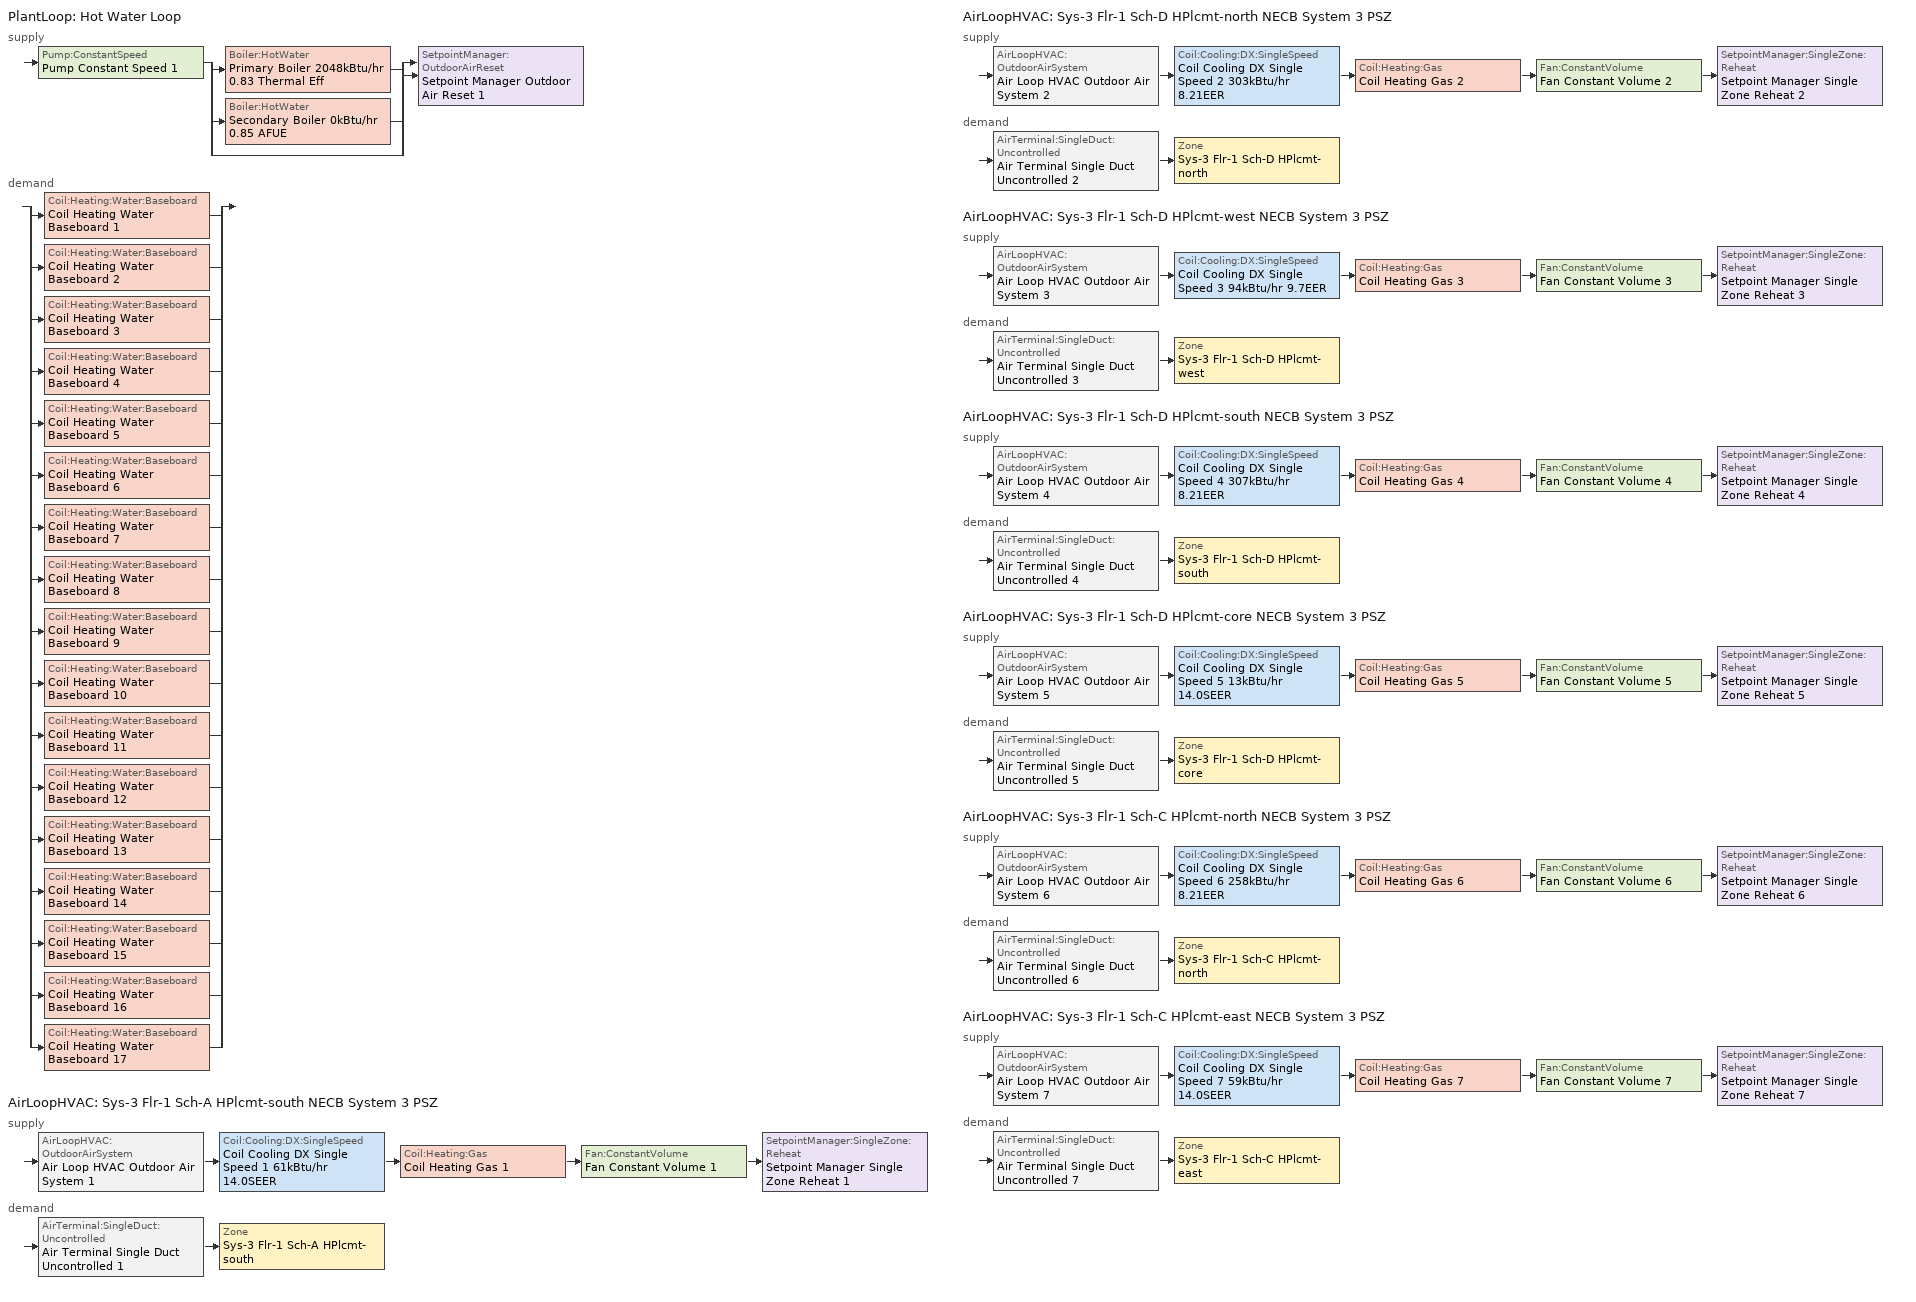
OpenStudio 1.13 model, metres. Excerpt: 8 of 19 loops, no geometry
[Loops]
PlantLoop 'Hot Water Loop'
 supply: Pump:ConstantSpeed 'Pump Constant Speed 1' > split
  | Boiler:HotWater 'Primary Boiler 2048kBtu/hr 0.83 Thermal Eff'
  | Boiler:HotWater 'Secondary Boiler 0kBtu/hr 0.85 AFUE'
  | bypass
  join > SetpointManager:OutdoorAirReset 'Setpoint Manager Outdoor Air Reset 1'
 demand: split
  | Coil:Heating:Water:Baseboard 'Coil Heating Water Baseboard 1'
  | Coil:Heating:Water:Baseboard 'Coil Heating Water Baseboard 2'
  | Coil:Heating:Water:Baseboard 'Coil Heating Water Baseboard 3'
  | Coil:Heating:Water:Baseboard 'Coil Heating Water Baseboard 4'
  | Coil:Heating:Water:Baseboard 'Coil Heating Water Baseboard 5'
  | Coil:Heating:Water:Baseboard 'Coil Heating Water Baseboard 6'
  | Coil:Heating:Water:Baseboard 'Coil Heating Water Baseboard 7'
  | Coil:Heating:Water:Baseboard 'Coil Heating Water Baseboard 8'
  | Coil:Heating:Water:Baseboard 'Coil Heating Water Baseboard 9'
  | Coil:Heating:Water:Baseboard 'Coil Heating Water Baseboard 10'
  | Coil:Heating:Water:Baseboard 'Coil Heating Water Baseboard 11'
  | Coil:Heating:Water:Baseboard 'Coil Heating Water Baseboard 12'
  | Coil:Heating:Water:Baseboard 'Coil Heating Water Baseboard 13'
  | Coil:Heating:Water:Baseboard 'Coil Heating Water Baseboard 14'
  | Coil:Heating:Water:Baseboard 'Coil Heating Water Baseboard 15'
  | Coil:Heating:Water:Baseboard 'Coil Heating Water Baseboard 16'
  | Coil:Heating:Water:Baseboard 'Coil Heating Water Baseboard 17'
AirLoopHVAC 'Sys-3 Flr-1 Sch-A HPlcmt-south NECB System 3 PSZ'
 supply: AirLoopHVAC:OutdoorAirSystem 'Air Loop HVAC Outdoor Air System 1' > Coil:Cooling:DX:SingleSpeed 'Coil Cooling DX Single Speed 1 61kBtu/hr 14.0SEER' > Coil:Heating:Gas 'Coil Heating Gas 1' > Fan:ConstantVolume 'Fan Constant Volume 1' > SetpointManager:SingleZone:Reheat 'Setpoint Manager Single Zone Reheat 1'
 demand: AirTerminal:SingleDuct:Uncontrolled 'Air Terminal Single Duct Uncontrolled 1' > Zone 'Sys-3 Flr-1 Sch-A HPlcmt-south'
AirLoopHVAC 'Sys-3 Flr-1 Sch-D HPlcmt-north NECB System 3 PSZ'
 supply: AirLoopHVAC:OutdoorAirSystem 'Air Loop HVAC Outdoor Air System 2' > Coil:Cooling:DX:SingleSpeed 'Coil Cooling DX Single Speed 2 303kBtu/hr 8.21EER' > Coil:Heating:Gas 'Coil Heating Gas 2' > Fan:ConstantVolume 'Fan Constant Volume 2' > SetpointManager:SingleZone:Reheat 'Setpoint Manager Single Zone Reheat 2'
 demand: AirTerminal:SingleDuct:Uncontrolled 'Air Terminal Single Duct Uncontrolled 2' > Zone 'Sys-3 Flr-1 Sch-D HPlcmt-north'
AirLoopHVAC 'Sys-3 Flr-1 Sch-D HPlcmt-west NECB System 3 PSZ'
 supply: AirLoopHVAC:OutdoorAirSystem 'Air Loop HVAC Outdoor Air System 3' > Coil:Cooling:DX:SingleSpeed 'Coil Cooling DX Single Speed 3 94kBtu/hr 9.7EER' > Coil:Heating:Gas 'Coil Heating Gas 3' > Fan:ConstantVolume 'Fan Constant Volume 3' > SetpointManager:SingleZone:Reheat 'Setpoint Manager Single Zone Reheat 3'
 demand: AirTerminal:SingleDuct:Uncontrolled 'Air Terminal Single Duct Uncontrolled 3' > Zone 'Sys-3 Flr-1 Sch-D HPlcmt-west'
AirLoopHVAC 'Sys-3 Flr-1 Sch-D HPlcmt-south NECB System 3 PSZ'
 supply: AirLoopHVAC:OutdoorAirSystem 'Air Loop HVAC Outdoor Air System 4' > Coil:Cooling:DX:SingleSpeed 'Coil Cooling DX Single Speed 4 307kBtu/hr 8.21EER' > Coil:Heating:Gas 'Coil Heating Gas 4' > Fan:ConstantVolume 'Fan Constant Volume 4' > SetpointManager:SingleZone:Reheat 'Setpoint Manager Single Zone Reheat 4'
 demand: AirTerminal:SingleDuct:Uncontrolled 'Air Terminal Single Duct Uncontrolled 4' > Zone 'Sys-3 Flr-1 Sch-D HPlcmt-south'
AirLoopHVAC 'Sys-3 Flr-1 Sch-D HPlcmt-core NECB System 3 PSZ'
 supply: AirLoopHVAC:OutdoorAirSystem 'Air Loop HVAC Outdoor Air System 5' > Coil:Cooling:DX:SingleSpeed 'Coil Cooling DX Single Speed 5 13kBtu/hr 14.0SEER' > Coil:Heating:Gas 'Coil Heating Gas 5' > Fan:ConstantVolume 'Fan Constant Volume 5' > SetpointManager:SingleZone:Reheat 'Setpoint Manager Single Zone Reheat 5'
 demand: AirTerminal:SingleDuct:Uncontrolled 'Air Terminal Single Duct Uncontrolled 5' > Zone 'Sys-3 Flr-1 Sch-D HPlcmt-core'
AirLoopHVAC 'Sys-3 Flr-1 Sch-C HPlcmt-north NECB System 3 PSZ'
 supply: AirLoopHVAC:OutdoorAirSystem 'Air Loop HVAC Outdoor Air System 6' > Coil:Cooling:DX:SingleSpeed 'Coil Cooling DX Single Speed 6 258kBtu/hr 8.21EER' > Coil:Heating:Gas 'Coil Heating Gas 6' > Fan:ConstantVolume 'Fan Constant Volume 6' > SetpointManager:SingleZone:Reheat 'Setpoint Manager Single Zone Reheat 6'
 demand: AirTerminal:SingleDuct:Uncontrolled 'Air Terminal Single Duct Uncontrolled 6' > Zone 'Sys-3 Flr-1 Sch-C HPlcmt-north'
AirLoopHVAC 'Sys-3 Flr-1 Sch-C HPlcmt-east NECB System 3 PSZ'
 supply: AirLoopHVAC:OutdoorAirSystem 'Air Loop HVAC Outdoor Air System 7' > Coil:Cooling:DX:SingleSpeed 'Coil Cooling DX Single Speed 7 59kBtu/hr 14.0SEER' > Coil:Heating:Gas 'Coil Heating Gas 7' > Fan:ConstantVolume 'Fan Constant Volume 7' > SetpointManager:SingleZone:Reheat 'Setpoint Manager Single Zone Reheat 7'
 demand: AirTerminal:SingleDuct:Uncontrolled 'Air Terminal Single Duct Uncontrolled 7' > Zone 'Sys-3 Flr-1 Sch-C HPlcmt-east'
[Sizing:Zone] Zone Cooling Design Supply Air Temperature Input Method=SupplyAirTemperature; Zone Cooling Design Supply Air Temperature {C}=13; Zone Cooling Design Supply Air Temperature Difference {deltaC}=11.11; Zone Heating Design Supply Air Temperature Input Method=SupplyAirTemperature; Zone Heating Design Supply Air Temperature {C}=43; Zone Heating Design Supply Air Temperature Difference {deltaC}=11.11; Zone Cooling Design Supply Air Humidity Ratio {kg-H2O/kg-air}=0.0085; Zone Heating Design Supply Air Humidity Ratio {kg-H2O/kg-air}=0.008; Zone Heating Sizing Factor=1.3; Zone Cooling Sizing Factor=1.1; Cooling Design Air Flow Method=DesignDay; Heating Design Air Flow Method=DesignDay; Account for Dedicated Outdoor Air System=No; Dedicated Outdoor Air System Control Strategy=NeutralSupplyAir; Dedicated Outdoor Air Low Setpoint Temperature for Design {C}=autosize; Dedicated Outdoor Air High Setpoint Temperature for Design {C}=autosize
Sys-3 Flr-1 Sch-A HPlcmt-south; Sys-3 Flr-1 Sch-D HPlcmt-north; Sys-3 Flr-1 Sch-D HPlcmt-west; Sys-3 Flr-1 Sch-D HPlcmt-south; Sys-3 Flr-1 Sch-D HPlcmt-core; Sys-3 Flr-1 Sch-C HPlcmt-north; Sys-3 Flr-1 Sch-C HPlcmt-east
[Zone equipment]
Sys-3 Flr-1 Sch-A HPlcmt-south: Air Terminal Single Duct Uncontrolled 1, Zone HVAC Baseboard Convective Water 1
Sys-3 Flr-1 Sch-D HPlcmt-north: Air Terminal Single Duct Uncontrolled 2, Zone HVAC Baseboard Convective Water 2
Sys-3 Flr-1 Sch-D HPlcmt-west: Air Terminal Single Duct Uncontrolled 3, Zone HVAC Baseboard Convective Water 3
Sys-3 Flr-1 Sch-D HPlcmt-south: Air Terminal Single Duct Uncontrolled 4, Zone HVAC Baseboard Convective Water 4
Sys-3 Flr-1 Sch-D HPlcmt-core: Air Terminal Single Duct Uncontrolled 5, Zone HVAC Baseboard Convective Water 5
Sys-3 Flr-1 Sch-C HPlcmt-north: Air Terminal Single Duct Uncontrolled 6, Zone HVAC Baseboard Convective Water 6
Sys-3 Flr-1 Sch-C HPlcmt-east: Air Terminal Single Duct Uncontrolled 7, Zone HVAC Baseboard Convective Water 7
[PlantLoop]
Hot Water Loop: Fluid Type=Water; Plant Loop Volume {m3}=Autocalculate; Load Distribution Scheme=Optimal
[Sizing:Plant]
Hot Water Loop: Loop Type=Heating; Design Loop Exit Temperature {C}=82; Loop Design Temperature Difference {deltaC}=16; Sizing Option=NonCoincident; Zone Timesteps in Averaging Window=1; Coincident Sizing Factor Mode=None
[Pump:ConstantSpeed]
Pump Constant Speed 1: Rated Flow Rate {m3/s}=autosize; Rated Pump Head {Pa}=179352; Rated Power Consumption {W}=autosize; Motor Efficiency=0.895; Fraction of Motor Inefficiencies to Fluid Stream=0; Pump Control Type=Intermittent
[Boiler:HotWater] Fuel Type=NaturalGas; Water Outlet Upper Temperature Limit {C}=99; Parasitic Electric Load {W}=0; Sizing Factor=1
Name | Nominal Capacity {W} | Nominal Thermal Efficiency | Normalized Boiler Efficiency Curve | Minimum Part Load Ratio | Boiler Flow Mode
Primary Boiler 2048kBtu/hr 0.83 Thermal Eff | 600347 | 0.83 | BOILER-EFFFPLR-NECB2011 | 0.25 | LeavingSetpointModulated
Secondary Boiler 0kBtu/hr 0.85 AFUE | 0.001 | 0.85 | BOILER-EFFFPLR-NECB2011 1 |  | ConstantFlow
[SetpointManager:OutdoorAirReset]
Setpoint Manager Outdoor Air Reset 1: Control Variable=Temperature; Setpoint at Outdoor Low Temperature {C}=82; Outdoor Low Temperature {C}=-16; Setpoint at Outdoor High Temperature {C}=60; Outdoor High Temperature {C}=0
[AirLoopHVAC] Design Supply Air Flow Rate {m3/s}=AutoSize
Name | Availability Schedule | Availability Manager
Sys-3 Flr-1 Sch-A HPlcmt-south NECB System 3 PSZ | Sys-3 Flr-1 Sch-A HPlcmt-south NECB System 3 PSZ Occ Sch | Availability Manager Night Cycle 1
Sys-3 Flr-1 Sch-D HPlcmt-north NECB System 3 PSZ | Sys-3 Flr-1 Sch-D HPlcmt-north NECB System 3 PSZ Occ Sch | Availability Manager Night Cycle 7
Sys-3 Flr-1 Sch-D HPlcmt-west NECB System 3 PSZ | Sys-3 Flr-1 Sch-D HPlcmt-west NECB System 3 PSZ Occ Sch | Availability Manager Night Cycle 9
Sys-3 Flr-1 Sch-D HPlcmt-south NECB System 3 PSZ | Sys-3 Flr-1 Sch-D HPlcmt-south NECB System 3 PSZ Occ Sch | Availability Manager Night Cycle 8
Sys-3 Flr-1 Sch-D HPlcmt-core NECB System 3 PSZ | Always On Discrete
Sys-3 Flr-1 Sch-C HPlcmt-north NECB System 3 PSZ | Sys-3 Flr-1 Sch-C HPlcmt-north NECB System 3 PSZ Occ Sch | Availability Manager Night Cycle 5
Sys-3 Flr-1 Sch-C HPlcmt-east NECB System 3 PSZ | Sys-3 Flr-1 Sch-C HPlcmt-east NECB System 3 PSZ Occ Sch | Availability Manager Night Cycle 4
[Sizing:System] Type of Load to Size On=Sensible; Design Outdoor Air Flow Rate {m3/s}=Autosize; Minimum System Air Flow Ratio=1; Preheat Design Temperature {C}=7; Preheat Design Humidity Ratio {kg-H2O/kg-Air}=0.008; Precool Design Temperature {C}=13; Precool Design Humidity Ratio {kg-H2O/kg-Air}=0.008; Central Cooling Design Supply Air Temperature {C}=13; Central Heating Design Supply Air Temperature {C}=43; Sizing Option=NonCoincident; 100% Outdoor Air in Cooling=No; 100% Outdoor Air in Heating=No; Central Cooling Design Supply Air Humidity Ratio {kg-H2O/kg-Air}=0.0085; Central Heating Design Supply Air Humidity Ratio {kg-H2O/kg-Air}=0.008; Cooling Design Air Flow Method=DesignDay; Cooling Design Air Flow Rate {m3/s}=0; Heating Design Air Flow Method=DesignDay; Heating Design Air Flow Rate {m3/s}=0; System Outdoor Air Method=ZoneSum; Zone Maximum Outdoor Air Fraction=1; Cooling Supply Air Flow Rate Per Floor Area {m3/s-m2}=0.00996765; Cooling Fraction of Autosized Cooling Supply Air Flow Rate=1; Cooling Supply Air Flow Rate Per Unit Cooling Capacity {m3/s-W}=3.94755e-05; Heating Supply Air Flow Rate Per Floor Area {m3/s-m2}=0.00996765; Heating Fraction of Autosized Heating Supply Air Flow Rate=1; Heating Fraction of Autosized Cooling Supply Air Flow Rate=1; Heating Supply Air Flow Rate Per Unit Heating Capacity {m3/s-W}=3.15882e-05; Cooling Design Capacity Method=CoolingDesignCapacity; Cooling Design Capacity {W}=autosize; Cooling Design Capacity Per Floor Area {W/m2}=234.7; Fraction of Autosized Cooling Design Capacity=1; Heating Design Capacity Method=HeatingDesignCapacity; Heating Design Capacity {W}=autosize; Heating Design Capacity Per Floor Area {W/m2}=157; Fraction of Autosized Heating Design Capacity=1; Central Cooling Capacity Control Method=OnOff
Sys-3 Flr-1 Sch-A HPlcmt-south NECB System 3 PSZ; Sys-3 Flr-1 Sch-D HPlcmt-north NECB System 3 PSZ; Sys-3 Flr-1 Sch-D HPlcmt-west NECB System 3 PSZ; Sys-3 Flr-1 Sch-D HPlcmt-south NECB System 3 PSZ; Sys-3 Flr-1 Sch-D HPlcmt-core NECB System 3 PSZ; Sys-3 Flr-1 Sch-C HPlcmt-north NECB System 3 PSZ; Sys-3 Flr-1 Sch-C HPlcmt-east NECB System 3 PSZ
[Fan:ConstantVolume] Availability Schedule=Always On Discrete; Fan Efficiency=0.39975; Pressure Rise {Pa}=640; Maximum Flow Rate {m3/s}=AutoSize; Motor Efficiency=0.615
Fan Constant Volume 1; Fan Constant Volume 2; Fan Constant Volume 3; Fan Constant Volume 4; Fan Constant Volume 5; Fan Constant Volume 6; Fan Constant Volume 7
[Coil:Heating:Gas] Availability Schedule=Always On Discrete; Gas Burner Efficiency=0.8; Nominal Capacity {W}=AutoSize; Parasitic Electric Load {W}=0; Parasitic Gas Load {W}=0
Coil Heating Gas 1; Coil Heating Gas 2; Coil Heating Gas 3; Coil Heating Gas 4; Coil Heating Gas 5; Coil Heating Gas 6; Coil Heating Gas 7
[Coil:Cooling:DX:SingleSpeed] Availability Schedule=Always On Discrete; Rated Total Cooling Capacity {W}=autosize; Rated Sensible Heat Ratio=autosize; Rated Air Flow Rate {m3/s}=autosize; Rated Evaporator Fan Power Per Volume Flow Rate {W/(m3/s)}=773.3; Condenser Type=AirCooled; Evaporative Condenser Effectiveness=0; Evaporative Condenser Air Flow Rate {m3/s}=Autosize; Evaporative Condenser Pump Rated Power Consumption {W}=Autosize; Crankcase Heater Capacity {W}=0; Maximum Outdoor Dry-Bulb Temperature for Crankcase Heater Operation {C}=0; Basin Heater Capacity {W/K}=0; Basin Heater Setpoint Temperature {C}=10
Name | Rated COP {W/W} | Total Cooling Capacity Function of Temperature Curve | Total Cooling Capacity Function of Flow Fraction Curve | Energy Input Ratio Function of Temperature Curve | Energy Input Ratio Function of Flow Fraction Curve | Part Load Fraction Correlation Curve
Coil Cooling DX Single Speed 1 61kBtu/hr 14.0SEER | 3.8248 | DXCOOL-NECB2011-REF-CAPFT | DXCOOL-NECB2011-REF-CAPFFLOW | DXCOOL-NECB2011-REF-COOLEIRFT | DXCOOL-NECB2011-REF-COOLEIRFFLOW | DXCOOL-NECB2011-REF-COOLPLFFPLR
Coil Cooling DX Single Speed 2 303kBtu/hr 8.21EER | 2.97 | DXCOOL-NECB2011-REF-CAPFT 9 | DXCOOL-NECB2011-REF-CAPFFLOW 9 | DXCOOL-NECB2011-REF-COOLEIRFT 9 | DXCOOL-NECB2011-REF-COOLEIRFFLOW 9 | DXCOOL-NECB2011-REF-COOLPLFFPLR 9
Coil Cooling DX Single Speed 3 94kBtu/hr 9.7EER | 3.35032 | DXCOOL-NECB2011-REF-CAPFT 10 | DXCOOL-NECB2011-REF-CAPFFLOW 10 | DXCOOL-NECB2011-REF-COOLEIRFT 10 | DXCOOL-NECB2011-REF-COOLEIRFFLOW 10 | DXCOOL-NECB2011-REF-COOLPLFFPLR 10
Coil Cooling DX Single Speed 4 307kBtu/hr 8.21EER | 2.97251 | DXCOOL-NECB2011-REF-CAPFT 11 | DXCOOL-NECB2011-REF-CAPFFLOW 11 | DXCOOL-NECB2011-REF-COOLEIRFT 11 | DXCOOL-NECB2011-REF-COOLEIRFFLOW 11 | DXCOOL-NECB2011-REF-COOLPLFFPLR 11
Coil Cooling DX Single Speed 5 13kBtu/hr 14.0SEER | 3.8248 | DXCOOL-NECB2011-REF-CAPFT 12 | DXCOOL-NECB2011-REF-CAPFFLOW 12 | DXCOOL-NECB2011-REF-COOLEIRFT 12 | DXCOOL-NECB2011-REF-COOLEIRFFLOW 12 | DXCOOL-NECB2011-REF-COOLPLFFPLR 12
Coil Cooling DX Single Speed 6 258kBtu/hr 8.21EER | 2.94133 | DXCOOL-NECB2011-REF-CAPFT 13 | DXCOOL-NECB2011-REF-CAPFFLOW 13 | DXCOOL-NECB2011-REF-COOLEIRFT 13 | DXCOOL-NECB2011-REF-COOLEIRFFLOW 13 | DXCOOL-NECB2011-REF-COOLPLFFPLR 13
Coil Cooling DX Single Speed 7 59kBtu/hr 14.0SEER | 3.8248 | DXCOOL-NECB2011-REF-CAPFT 14 | DXCOOL-NECB2011-REF-CAPFFLOW 14 | DXCOOL-NECB2011-REF-COOLEIRFT 14 | DXCOOL-NECB2011-REF-COOLEIRFFLOW 14 | DXCOOL-NECB2011-REF-COOLPLFFPLR 14
[Controller:OutdoorAir] Minimum Outdoor Air Flow Rate {m3/s}=Autosize; Maximum Outdoor Air Flow Rate {m3/s}=Autosize; Economizer Control Action Type=ModulateFlow; Lockout Type=NoLockout; Minimum Limit Type=FixedMinimum; High Humidity Control=No; Heat Recovery Bypass Control Type=BypassWhenWithinEconomizerLimits
Name | Economizer Control Type | Economizer Maximum Limit Dry-Bulb Temperature {C} | Economizer Maximum Limit Enthalpy {J/kg} | Economizer Minimum Limit Dry-Bulb Temperature {C} | Minimum Outdoor Air Schedule | Controller Mechanical Ventilation
Controller Outdoor Air 1 | NoEconomizer | 28 | 64000 | -100 | Sys-3 Flr-1 Sch-A HPlcmt-south NECB System 3 PSZ Occ Sch | Controller Mechanical Ventilation 1
Controller Outdoor Air 2 | DifferentialEnthalpy |  |  |  | Sys-3 Flr-1 Sch-D HPlcmt-north NECB System 3 PSZ Occ Sch | Controller Mechanical Ventilation 2
Controller Outdoor Air 3 | DifferentialEnthalpy |  |  |  | Sys-3 Flr-1 Sch-D HPlcmt-west NECB System 3 PSZ Occ Sch | Controller Mechanical Ventilation 3
Controller Outdoor Air 4 | DifferentialEnthalpy |  |  |  | Sys-3 Flr-1 Sch-D HPlcmt-south NECB System 3 PSZ Occ Sch | Controller Mechanical Ventilation 4
Controller Outdoor Air 5 | NoEconomizer | 28 | 64000 | -100 | Always On Discrete | Controller Mechanical Ventilation 5
Controller Outdoor Air 6 | DifferentialEnthalpy |  |  |  | Sys-3 Flr-1 Sch-C HPlcmt-north NECB System 3 PSZ Occ Sch | Controller Mechanical Ventilation 6
Controller Outdoor Air 7 | NoEconomizer | 28 | 64000 | -100 | Sys-3 Flr-1 Sch-C HPlcmt-east NECB System 3 PSZ Occ Sch | Controller Mechanical Ventilation 7
[Controller:MechanicalVentilation] Availability Schedule=Always On Discrete; System Outdoor Air Method=ZoneSum
Controller Mechanical Ventilation 1; Controller Mechanical Ventilation 2; Controller Mechanical Ventilation 3; Controller Mechanical Ventilation 4; Controller Mechanical Ventilation 5; Controller Mechanical Ventilation 6; Controller Mechanical Ventilation 7
[AirLoopHVAC:OutdoorAirSystem]
Name | Controller
Air Loop HVAC Outdoor Air System 1 | Controller Outdoor Air 1
Air Loop HVAC Outdoor Air System 2 | Controller Outdoor Air 2
Air Loop HVAC Outdoor Air System 3 | Controller Outdoor Air 3
Air Loop HVAC Outdoor Air System 4 | Controller Outdoor Air 4
Air Loop HVAC Outdoor Air System 5 | Controller Outdoor Air 5
Air Loop HVAC Outdoor Air System 6 | Controller Outdoor Air 6
Air Loop HVAC Outdoor Air System 7 | Controller Outdoor Air 7
[SetpointManager:SingleZone:Reheat] Minimum Supply Air Temperature {C}=12.8; Maximum Supply Air Temperature {C}=13
Name | Control Zone
Setpoint Manager Single Zone Reheat 1 | Sys-3 Flr-1 Sch-A HPlcmt-south
Setpoint Manager Single Zone Reheat 2 | Sys-3 Flr-1 Sch-D HPlcmt-north
Setpoint Manager Single Zone Reheat 3 | Sys-3 Flr-1 Sch-D HPlcmt-west
Setpoint Manager Single Zone Reheat 4 | Sys-3 Flr-1 Sch-D HPlcmt-south
Setpoint Manager Single Zone Reheat 5 | Sys-3 Flr-1 Sch-D HPlcmt-core
Setpoint Manager Single Zone Reheat 6 | Sys-3 Flr-1 Sch-C HPlcmt-north
Setpoint Manager Single Zone Reheat 7 | Sys-3 Flr-1 Sch-C HPlcmt-east
[AirTerminal:SingleDuct:Uncontrolled] Availability Schedule=Always On Discrete; Maximum Air Flow Rate {m3/s}=AutoSize
Air Terminal Single Duct Uncontrolled 1; Air Terminal Single Duct Uncontrolled 2; Air Terminal Single Duct Uncontrolled 3; Air Terminal Single Duct Uncontrolled 4; Air Terminal Single Duct Uncontrolled 5; Air Terminal Single Duct Uncontrolled 6; Air Terminal Single Duct Uncontrolled 7
[Coil:Heating:Water:Baseboard] Heating Design Capacity Method=HeatingDesignCapacity; Heating Design Capacity {W}=autosize; Heating Design Capacity Per Floor Area {W/m2}=0; Fraction of Autosized Heating Design Capacity=0.8
Coil Heating Water Baseboard 1; Coil Heating Water Baseboard 2; Coil Heating Water Baseboard 3; Coil Heating Water Baseboard 4; Coil Heating Water Baseboard 5; Coil Heating Water Baseboard 6; Coil Heating Water Baseboard 7; Coil Heating Water Baseboard 8; Coil Heating Water Baseboard 9; Coil Heating Water Baseboard 10; Coil Heating Water Baseboard 11; Coil Heating Water Baseboard 12; Coil Heating Water Baseboard 13; Coil Heating Water Baseboard 14; Coil Heating Water Baseboard 15; Coil Heating Water Baseboard 16; Coil Heating Water Baseboard 17
[ZoneHVAC:Baseboard:Convective:Water] Availability Schedule=Always On Discrete
Name | Heating Coil
Zone HVAC Baseboard Convective Water 1 | Coil Heating Water Baseboard 1
Zone HVAC Baseboard Convective Water 2 | Coil Heating Water Baseboard 2
Zone HVAC Baseboard Convective Water 3 | Coil Heating Water Baseboard 3
Zone HVAC Baseboard Convective Water 4 | Coil Heating Water Baseboard 4
Zone HVAC Baseboard Convective Water 5 | Coil Heating Water Baseboard 5
Zone HVAC Baseboard Convective Water 6 | Coil Heating Water Baseboard 6
Zone HVAC Baseboard Convective Water 7 | Coil Heating Water Baseboard 7
Zone HVAC Baseboard Convective Water 8 | Coil Heating Water Baseboard 8
Zone HVAC Baseboard Convective Water 9 | Coil Heating Water Baseboard 9
Zone HVAC Baseboard Convective Water 10 | Coil Heating Water Baseboard 10
Zone HVAC Baseboard Convective Water 11 | Coil Heating Water Baseboard 11
Zone HVAC Baseboard Convective Water 12 | Coil Heating Water Baseboard 12
Zone HVAC Baseboard Convective Water 13 | Coil Heating Water Baseboard 13
Zone HVAC Baseboard Convective Water 14 | Coil Heating Water Baseboard 14
Zone HVAC Baseboard Convective Water 15 | Coil Heating Water Baseboard 15
Zone HVAC Baseboard Convective Water 16 | Coil Heating Water Baseboard 16
Zone HVAC Baseboard Convective Water 17 | Coil Heating Water Baseboard 17
[AvailabilityManager:NightCycle] Control Type=CycleOnAny; Thermostat Tolerance {deltaC}=1; Cycling Run Time {s}=3600
Availability Manager Night Cycle 1; Availability Manager Night Cycle 4; Availability Manager Night Cycle 5; Availability Manager Night Cycle 7; Availability Manager Night Cycle 8; Availability Manager Night Cycle 9
[Schedule:Ruleset]
Name | Default Day Schedule | Summer Design Day Schedule | Winter Design Day Schedule
Sys-3 Flr-1 Sch-A HPlcmt-south NECB System 3 PSZ Occ Sch | Sys-3 Flr-1 Sch-A HPlcmt-south NECB System 3 PSZ Occ Sch Default | Sys-3 Flr-1 Sch-A HPlcmt-south NECB System 3 PSZ Occ Sch Summer Design Day | Sys-3 Flr-1 Sch-A HPlcmt-south NECB System 3 PSZ Occ Sch Winter Design Day
Sys-3 Flr-1 Sch-C HPlcmt-east NECB System 3 PSZ Occ Sch | Sys-3 Flr-1 Sch-C HPlcmt-east NECB System 3 PSZ Occ Sch Default | Sys-3 Flr-1 Sch-C HPlcmt-east NECB System 3 PSZ Occ Sch Summer Design Day | Sys-3 Flr-1 Sch-C HPlcmt-east NECB System 3 PSZ Occ Sch Winter Design Day
Sys-3 Flr-1 Sch-C HPlcmt-north NECB System 3 PSZ Occ Sch | Sys-3 Flr-1 Sch-C HPlcmt-north NECB System 3 PSZ Occ Sch Default | Sys-3 Flr-1 Sch-C HPlcmt-north NECB System 3 PSZ Occ Sch Summer Design Day | Sys-3 Flr-1 Sch-C HPlcmt-north NECB System 3 PSZ Occ Sch Winter Design Day
Sys-3 Flr-1 Sch-D HPlcmt-north NECB System 3 PSZ Occ Sch | Sys-3 Flr-1 Sch-D HPlcmt-north NECB System 3 PSZ Occ Sch Default | Sys-3 Flr-1 Sch-D HPlcmt-north NECB System 3 PSZ Occ Sch Summer Design Day | Sys-3 Flr-1 Sch-D HPlcmt-north NECB System 3 PSZ Occ Sch Winter Design Day
Sys-3 Flr-1 Sch-D HPlcmt-south NECB System 3 PSZ Occ Sch | Sys-3 Flr-1 Sch-D HPlcmt-south NECB System 3 PSZ Occ Sch Default | Sys-3 Flr-1 Sch-D HPlcmt-south NECB System 3 PSZ Occ Sch Summer Design Day | Sys-3 Flr-1 Sch-D HPlcmt-south NECB System 3 PSZ Occ Sch Winter Design Day
Sys-3 Flr-1 Sch-D HPlcmt-west NECB System 3 PSZ Occ Sch | Sys-3 Flr-1 Sch-D HPlcmt-west NECB System 3 PSZ Occ Sch Default | Sys-3 Flr-1 Sch-D HPlcmt-west NECB System 3 PSZ Occ Sch Summer Design Day | Sys-3 Flr-1 Sch-D HPlcmt-west NECB System 3 PSZ Occ Sch Winter Design Day
[Schedule:Day]
Sys-3 Flr-1 Sch-A HPlcmt-south NECB System 3 PSZ Occ Sch Default; Sys-3 Flr-1 Sch-A HPlcmt-south NECB System 3 PSZ Occ Sch Winter Design Day; Sys-3 Flr-1 Sch-A HPlcmt-south NECB System 3 PSZ Occ Sch Summer Design Day; Sys-3 Flr-1 Sch-C HPlcmt-east NECB System 3 PSZ Occ Sch Default; Sys-3 Flr-1 Sch-C HPlcmt-east NECB System 3 PSZ Occ Sch Winter Design Day; Sys-3 Flr-1 Sch-C HPlcmt-east NECB System 3 PSZ Occ Sch Summer Design Day; Sys-3 Flr-1 Sch-C HPlcmt-north NECB System 3 PSZ Occ Sch Default; Sys-3 Flr-1 Sch-C HPlcmt-north NECB System 3 PSZ Occ Sch Winter Design Day; Sys-3 Flr-1 Sch-C HPlcmt-north NECB System 3 PSZ Occ Sch Summer Design Day; Sys-3 Flr-1 Sch-D HPlcmt-north NECB System 3 PSZ Occ Sch Default; Sys-3 Flr-1 Sch-D HPlcmt-north NECB System 3 PSZ Occ Sch Winter Design Day; Sys-3 Flr-1 Sch-D HPlcmt-north NECB System 3 PSZ Occ Sch Summer Design Day; Sys-3 Flr-1 Sch-D HPlcmt-south NECB System 3 PSZ Occ Sch Default; Sys-3 Flr-1 Sch-D HPlcmt-south NECB System 3 PSZ Occ Sch Winter Design Day; Sys-3 Flr-1 Sch-D HPlcmt-south NECB System 3 PSZ Occ Sch Summer Design Day; Sys-3 Flr-1 Sch-D HPlcmt-west NECB System 3 PSZ Occ Sch Default; Sys-3 Flr-1 Sch-D HPlcmt-west NECB System 3 PSZ Occ Sch Winter Design Day; Sys-3 Flr-1 Sch-D HPlcmt-west NECB System 3 PSZ Occ Sch Summer Design Day: 24, 0, 1
Sys-3 Flr-1 Sch-A HPlcmt-south NECB System 3 PSZ Occ Sch Monday; Sys-3 Flr-1 Sch-A HPlcmt-south NECB System 3 PSZ Occ Sch Tuesday; Sys-3 Flr-1 Sch-A HPlcmt-south NECB System 3 PSZ Occ Sch Wednesday; Sys-3 Flr-1 Sch-A HPlcmt-south NECB System 3 PSZ Occ Sch Thursday; Sys-3 Flr-1 Sch-A HPlcmt-south NECB System 3 PSZ Occ Sch Friday: 8, 0, 0, 19, 0, 1, 24, 0, 0
Sys-3 Flr-1 Sch-A HPlcmt-south NECB System 3 PSZ Occ Sch Saturday; Sys-3 Flr-1 Sch-A HPlcmt-south NECB System 3 PSZ Occ Sch Sunday; Sys-3 Flr-1 Sch-D HPlcmt-north NECB System 3 PSZ Occ Sch Saturday; Sys-3 Flr-1 Sch-D HPlcmt-north NECB System 3 PSZ Occ Sch Sunday; Sys-3 Flr-1 Sch-D HPlcmt-south NECB System 3 PSZ Occ Sch Saturday; Sys-3 Flr-1 Sch-D HPlcmt-south NECB System 3 PSZ Occ Sch Sunday; Sys-3 Flr-1 Sch-D HPlcmt-west NECB System 3 PSZ Occ Sch Saturday; Sys-3 Flr-1 Sch-D HPlcmt-west NECB System 3 PSZ Occ Sch Sunday: 24, 0, 0
Sys-3 Flr-1 Sch-C HPlcmt-east NECB System 3 PSZ Occ Sch Monday; Sys-3 Flr-1 Sch-C HPlcmt-east NECB System 3 PSZ Occ Sch Tuesday; Sys-3 Flr-1 Sch-C HPlcmt-east NECB System 3 PSZ Occ Sch Wednesday; Sys-3 Flr-1 Sch-C HPlcmt-east NECB System 3 PSZ Occ Sch Thursday; Sys-3 Flr-1 Sch-C HPlcmt-east NECB System 3 PSZ Occ Sch Friday; Sys-3 Flr-1 Sch-C HPlcmt-east NECB System 3 PSZ Occ Sch Saturday; Sys-3 Flr-1 Sch-C HPlcmt-north NECB System 3 PSZ Occ Sch Monday; Sys-3 Flr-1 Sch-C HPlcmt-north NECB System 3 PSZ Occ Sch Tuesday; Sys-3 Flr-1 Sch-C HPlcmt-north NECB System 3 PSZ Occ Sch Wednesday; Sys-3 Flr-1 Sch-C HPlcmt-north NECB System 3 PSZ Occ Sch Thursday; Sys-3 Flr-1 Sch-C HPlcmt-north NECB System 3 PSZ Occ Sch Friday; Sys-3 Flr-1 Sch-C HPlcmt-north NECB System 3 PSZ Occ Sch Saturday: 9, 0, 0, 21, 0, 1, 24, 0, 0
Sys-3 Flr-1 Sch-C HPlcmt-east NECB System 3 PSZ Occ Sch Sunday; Sys-3 Flr-1 Sch-C HPlcmt-north NECB System 3 PSZ Occ Sch Sunday: 11, 0, 0, 19, 0, 1, 24, 0, 0
Sys-3 Flr-1 Sch-D HPlcmt-north NECB System 3 PSZ Occ Sch Monday; Sys-3 Flr-1 Sch-D HPlcmt-north NECB System 3 PSZ Occ Sch Tuesday; Sys-3 Flr-1 Sch-D HPlcmt-north NECB System 3 PSZ Occ Sch Wednesday; Sys-3 Flr-1 Sch-D HPlcmt-north NECB System 3 PSZ Occ Sch Thursday; Sys-3 Flr-1 Sch-D HPlcmt-north NECB System 3 PSZ Occ Sch Friday; Sys-3 Flr-1 Sch-D HPlcmt-south NECB System 3 PSZ Occ Sch Monday; Sys-3 Flr-1 Sch-D HPlcmt-south NECB System 3 PSZ Occ Sch Tuesday; Sys-3 Flr-1 Sch-D HPlcmt-south NECB System 3 PSZ Occ Sch Wednesday; Sys-3 Flr-1 Sch-D HPlcmt-south NECB System 3 PSZ Occ Sch Thursday; Sys-3 Flr-1 Sch-D HPlcmt-south NECB System 3 PSZ Occ Sch Friday; Sys-3 Flr-1 Sch-D HPlcmt-west NECB System 3 PSZ Occ Sch Monday; Sys-3 Flr-1 Sch-D HPlcmt-west NECB System 3 PSZ Occ Sch Tuesday; Sys-3 Flr-1 Sch-D HPlcmt-west NECB System 3 PSZ Occ Sch Wednesday; Sys-3 Flr-1 Sch-D HPlcmt-west NECB System 3 PSZ Occ Sch Thursday; Sys-3 Flr-1 Sch-D HPlcmt-west NECB System 3 PSZ Occ Sch Friday: 9, 0, 0, 18, 0, 1, 19, 0, 0, 22, 0, 1, 24, 0, 0
[Schedule:Rule] Date Specification Type=DateRange; Start Month=1; Start Day=1; End Month=12
Name | Schedule Ruleset | Rule Order | Day Schedule | Apply Monday | End Day | Apply Tuesday | Apply Wednesday | Apply Thursday | Apply Friday | Apply Saturday | Apply Sunday
Sys-3 Flr-1 Sch-A HPlcmt-south NECB System 3 PSZ Occ Sch Monday Rule | Sys-3 Flr-1 Sch-A HPlcmt-south NECB System 3 PSZ Occ Sch | 6 | Sys-3 Flr-1 Sch-A HPlcmt-south NECB System 3 PSZ Occ Sch Monday | Yes | 25
Sys-3 Flr-1 Sch-A HPlcmt-south NECB System 3 PSZ Occ Sch Tuesday Rule | Sys-3 Flr-1 Sch-A HPlcmt-south NECB System 3 PSZ Occ Sch | 5 | Sys-3 Flr-1 Sch-A HPlcmt-south NECB System 3 PSZ Occ Sch Tuesday |  | 26 | Yes
Sys-3 Flr-1 Sch-A HPlcmt-south NECB System 3 PSZ Occ Sch Wednesday Rule | Sys-3 Flr-1 Sch-A HPlcmt-south NECB System 3 PSZ Occ Sch | 4 | Sys-3 Flr-1 Sch-A HPlcmt-south NECB System 3 PSZ Occ Sch Wednesday |  | 27 |  | Yes
Sys-3 Flr-1 Sch-A HPlcmt-south NECB System 3 PSZ Occ Sch Thursday Rule | Sys-3 Flr-1 Sch-A HPlcmt-south NECB System 3 PSZ Occ Sch | 3 | Sys-3 Flr-1 Sch-A HPlcmt-south NECB System 3 PSZ Occ Sch Thursday |  | 28 |  |  | Yes
Sys-3 Flr-1 Sch-A HPlcmt-south NECB System 3 PSZ Occ Sch Friday Rule | Sys-3 Flr-1 Sch-A HPlcmt-south NECB System 3 PSZ Occ Sch | 2 | Sys-3 Flr-1 Sch-A HPlcmt-south NECB System 3 PSZ Occ Sch Friday |  | 29 |  |  |  | Yes
Sys-3 Flr-1 Sch-A HPlcmt-south NECB System 3 PSZ Occ Sch Saturday Rule | Sys-3 Flr-1 Sch-A HPlcmt-south NECB System 3 PSZ Occ Sch | 1 | Sys-3 Flr-1 Sch-A HPlcmt-south NECB System 3 PSZ Occ Sch Saturday |  | 30 |  |  |  |  | Yes
Sys-3 Flr-1 Sch-A HPlcmt-south NECB System 3 PSZ Occ Sch Sunday Rule | Sys-3 Flr-1 Sch-A HPlcmt-south NECB System 3 PSZ Occ Sch | 0 | Sys-3 Flr-1 Sch-A HPlcmt-south NECB System 3 PSZ Occ Sch Sunday |  | 31 |  |  |  |  |  | Yes
Sys-3 Flr-1 Sch-C HPlcmt-east NECB System 3 PSZ Occ Sch Monday Rule | Sys-3 Flr-1 Sch-C HPlcmt-east NECB System 3 PSZ Occ Sch | 6 | Sys-3 Flr-1 Sch-C HPlcmt-east NECB System 3 PSZ Occ Sch Monday | Yes | 25
Sys-3 Flr-1 Sch-C HPlcmt-east NECB System 3 PSZ Occ Sch Tuesday Rule | Sys-3 Flr-1 Sch-C HPlcmt-east NECB System 3 PSZ Occ Sch | 5 | Sys-3 Flr-1 Sch-C HPlcmt-east NECB System 3 PSZ Occ Sch Tuesday |  | 26 | Yes
Sys-3 Flr-1 Sch-C HPlcmt-east NECB System 3 PSZ Occ Sch Wednesday Rule | Sys-3 Flr-1 Sch-C HPlcmt-east NECB System 3 PSZ Occ Sch | 4 | Sys-3 Flr-1 Sch-C HPlcmt-east NECB System 3 PSZ Occ Sch Wednesday |  | 27 |  | Yes
Sys-3 Flr-1 Sch-C HPlcmt-east NECB System 3 PSZ Occ Sch Thursday Rule | Sys-3 Flr-1 Sch-C HPlcmt-east NECB System 3 PSZ Occ Sch | 3 | Sys-3 Flr-1 Sch-C HPlcmt-east NECB System 3 PSZ Occ Sch Thursday |  | 28 |  |  | Yes
Sys-3 Flr-1 Sch-C HPlcmt-east NECB System 3 PSZ Occ Sch Friday Rule | Sys-3 Flr-1 Sch-C HPlcmt-east NECB System 3 PSZ Occ Sch | 2 | Sys-3 Flr-1 Sch-C HPlcmt-east NECB System 3 PSZ Occ Sch Friday |  | 29 |  |  |  | Yes
Sys-3 Flr-1 Sch-C HPlcmt-east NECB System 3 PSZ Occ Sch Saturday Rule | Sys-3 Flr-1 Sch-C HPlcmt-east NECB System 3 PSZ Occ Sch | 1 | Sys-3 Flr-1 Sch-C HPlcmt-east NECB System 3 PSZ Occ Sch Saturday |  | 30 |  |  |  |  | Yes
Sys-3 Flr-1 Sch-C HPlcmt-east NECB System 3 PSZ Occ Sch Sunday Rule | Sys-3 Flr-1 Sch-C HPlcmt-east NECB System 3 PSZ Occ Sch | 0 | Sys-3 Flr-1 Sch-C HPlcmt-east NECB System 3 PSZ Occ Sch Sunday |  | 31 |  |  |  |  |  | Yes
Sys-3 Flr-1 Sch-C HPlcmt-north NECB System 3 PSZ Occ Sch Monday Rule | Sys-3 Flr-1 Sch-C HPlcmt-north NECB System 3 PSZ Occ Sch | 6 | Sys-3 Flr-1 Sch-C HPlcmt-north NECB System 3 PSZ Occ Sch Monday | Yes | 25
Sys-3 Flr-1 Sch-C HPlcmt-north NECB System 3 PSZ Occ Sch Tuesday Rule | Sys-3 Flr-1 Sch-C HPlcmt-north NECB System 3 PSZ Occ Sch | 5 | Sys-3 Flr-1 Sch-C HPlcmt-north NECB System 3 PSZ Occ Sch Tuesday |  | 26 | Yes
Sys-3 Flr-1 Sch-C HPlcmt-north NECB System 3 PSZ Occ Sch Wednesday Rule | Sys-3 Flr-1 Sch-C HPlcmt-north NECB System 3 PSZ Occ Sch | 4 | Sys-3 Flr-1 Sch-C HPlcmt-north NECB System 3 PSZ Occ Sch Wednesday |  | 27 |  | Yes
Sys-3 Flr-1 Sch-C HPlcmt-north NECB System 3 PSZ Occ Sch Thursday Rule | Sys-3 Flr-1 Sch-C HPlcmt-north NECB System 3 PSZ Occ Sch | 3 | Sys-3 Flr-1 Sch-C HPlcmt-north NECB System 3 PSZ Occ Sch Thursday |  | 28 |  |  | Yes
Sys-3 Flr-1 Sch-C HPlcmt-north NECB System 3 PSZ Occ Sch Friday Rule | Sys-3 Flr-1 Sch-C HPlcmt-north NECB System 3 PSZ Occ Sch | 2 | Sys-3 Flr-1 Sch-C HPlcmt-north NECB System 3 PSZ Occ Sch Friday |  | 29 |  |  |  | Yes
Sys-3 Flr-1 Sch-C HPlcmt-north NECB System 3 PSZ Occ Sch Saturday Rule | Sys-3 Flr-1 Sch-C HPlcmt-north NECB System 3 PSZ Occ Sch | 1 | Sys-3 Flr-1 Sch-C HPlcmt-north NECB System 3 PSZ Occ Sch Saturday |  | 30 |  |  |  |  | Yes
Sys-3 Flr-1 Sch-C HPlcmt-north NECB System 3 PSZ Occ Sch Sunday Rule | Sys-3 Flr-1 Sch-C HPlcmt-north NECB System 3 PSZ Occ Sch | 0 | Sys-3 Flr-1 Sch-C HPlcmt-north NECB System 3 PSZ Occ Sch Sunday |  | 31 |  |  |  |  |  | Yes
Sys-3 Flr-1 Sch-D HPlcmt-north NECB System 3 PSZ Occ Sch Monday Rule | Sys-3 Flr-1 Sch-D HPlcmt-north NECB System 3 PSZ Occ Sch | 6 | Sys-3 Flr-1 Sch-D HPlcmt-north NECB System 3 PSZ Occ Sch Monday | Yes | 25
Sys-3 Flr-1 Sch-D HPlcmt-north NECB System 3 PSZ Occ Sch Tuesday Rule | Sys-3 Flr-1 Sch-D HPlcmt-north NECB System 3 PSZ Occ Sch | 5 | Sys-3 Flr-1 Sch-D HPlcmt-north NECB System 3 PSZ Occ Sch Tuesday |  | 26 | Yes
Sys-3 Flr-1 Sch-D HPlcmt-north NECB System 3 PSZ Occ Sch Wednesday Rule | Sys-3 Flr-1 Sch-D HPlcmt-north NECB System 3 PSZ Occ Sch | 4 | Sys-3 Flr-1 Sch-D HPlcmt-north NECB System 3 PSZ Occ Sch Wednesday |  | 27 |  | Yes
Sys-3 Flr-1 Sch-D HPlcmt-north NECB System 3 PSZ Occ Sch Thursday Rule | Sys-3 Flr-1 Sch-D HPlcmt-north NECB System 3 PSZ Occ Sch | 3 | Sys-3 Flr-1 Sch-D HPlcmt-north NECB System 3 PSZ Occ Sch Thursday |  | 28 |  |  | Yes
Sys-3 Flr-1 Sch-D HPlcmt-north NECB System 3 PSZ Occ Sch Friday Rule | Sys-3 Flr-1 Sch-D HPlcmt-north NECB System 3 PSZ Occ Sch | 2 | Sys-3 Flr-1 Sch-D HPlcmt-north NECB System 3 PSZ Occ Sch Friday |  | 29 |  |  |  | Yes
Sys-3 Flr-1 Sch-D HPlcmt-north NECB System 3 PSZ Occ Sch Saturday Rule | Sys-3 Flr-1 Sch-D HPlcmt-north NECB System 3 PSZ Occ Sch | 1 | Sys-3 Flr-1 Sch-D HPlcmt-north NECB System 3 PSZ Occ Sch Saturday |  | 30 |  |  |  |  | Yes
Sys-3 Flr-1 Sch-D HPlcmt-north NECB System 3 PSZ Occ Sch Sunday Rule | Sys-3 Flr-1 Sch-D HPlcmt-north NECB System 3 PSZ Occ Sch | 0 | Sys-3 Flr-1 Sch-D HPlcmt-north NECB System 3 PSZ Occ Sch Sunday |  | 31 |  |  |  |  |  | Yes
Sys-3 Flr-1 Sch-D HPlcmt-south NECB System 3 PSZ Occ Sch Monday Rule | Sys-3 Flr-1 Sch-D HPlcmt-south NECB System 3 PSZ Occ Sch | 6 | Sys-3 Flr-1 Sch-D HPlcmt-south NECB System 3 PSZ Occ Sch Monday | Yes | 25
Sys-3 Flr-1 Sch-D HPlcmt-south NECB System 3 PSZ Occ Sch Tuesday Rule | Sys-3 Flr-1 Sch-D HPlcmt-south NECB System 3 PSZ Occ Sch | 5 | Sys-3 Flr-1 Sch-D HPlcmt-south NECB System 3 PSZ Occ Sch Tuesday |  | 26 | Yes
Sys-3 Flr-1 Sch-D HPlcmt-south NECB System 3 PSZ Occ Sch Wednesday Rule | Sys-3 Flr-1 Sch-D HPlcmt-south NECB System 3 PSZ Occ Sch | 4 | Sys-3 Flr-1 Sch-D HPlcmt-south NECB System 3 PSZ Occ Sch Wednesday |  | 27 |  | Yes
Sys-3 Flr-1 Sch-D HPlcmt-south NECB System 3 PSZ Occ Sch Thursday Rule | Sys-3 Flr-1 Sch-D HPlcmt-south NECB System 3 PSZ Occ Sch | 3 | Sys-3 Flr-1 Sch-D HPlcmt-south NECB System 3 PSZ Occ Sch Thursday |  | 28 |  |  | Yes
Sys-3 Flr-1 Sch-D HPlcmt-south NECB System 3 PSZ Occ Sch Friday Rule | Sys-3 Flr-1 Sch-D HPlcmt-south NECB System 3 PSZ Occ Sch | 2 | Sys-3 Flr-1 Sch-D HPlcmt-south NECB System 3 PSZ Occ Sch Friday |  | 29 |  |  |  | Yes
Sys-3 Flr-1 Sch-D HPlcmt-south NECB System 3 PSZ Occ Sch Saturday Rule | Sys-3 Flr-1 Sch-D HPlcmt-south NECB System 3 PSZ Occ Sch | 1 | Sys-3 Flr-1 Sch-D HPlcmt-south NECB System 3 PSZ Occ Sch Saturday |  | 30 |  |  |  |  | Yes
Sys-3 Flr-1 Sch-D HPlcmt-south NECB System 3 PSZ Occ Sch Sunday Rule | Sys-3 Flr-1 Sch-D HPlcmt-south NECB System 3 PSZ Occ Sch | 0 | Sys-3 Flr-1 Sch-D HPlcmt-south NECB System 3 PSZ Occ Sch Sunday |  | 31 |  |  |  |  |  | Yes
Sys-3 Flr-1 Sch-D HPlcmt-west NECB System 3 PSZ Occ Sch Monday Rule | Sys-3 Flr-1 Sch-D HPlcmt-west NECB System 3 PSZ Occ Sch | 6 | Sys-3 Flr-1 Sch-D HPlcmt-west NECB System 3 PSZ Occ Sch Monday | Yes | 25
Sys-3 Flr-1 Sch-D HPlcmt-west NECB System 3 PSZ Occ Sch Tuesday Rule | Sys-3 Flr-1 Sch-D HPlcmt-west NECB System 3 PSZ Occ Sch | 5 | Sys-3 Flr-1 Sch-D HPlcmt-west NECB System 3 PSZ Occ Sch Tuesday |  | 26 | Yes
Sys-3 Flr-1 Sch-D HPlcmt-west NECB System 3 PSZ Occ Sch Wednesday Rule | Sys-3 Flr-1 Sch-D HPlcmt-west NECB System 3 PSZ Occ Sch | 4 | Sys-3 Flr-1 Sch-D HPlcmt-west NECB System 3 PSZ Occ Sch Wednesday |  | 27 |  | Yes
Sys-3 Flr-1 Sch-D HPlcmt-west NECB System 3 PSZ Occ Sch Thursday Rule | Sys-3 Flr-1 Sch-D HPlcmt-west NECB System 3 PSZ Occ Sch | 3 | Sys-3 Flr-1 Sch-D HPlcmt-west NECB System 3 PSZ Occ Sch Thursday |  | 28 |  |  | Yes
Sys-3 Flr-1 Sch-D HPlcmt-west NECB System 3 PSZ Occ Sch Friday Rule | Sys-3 Flr-1 Sch-D HPlcmt-west NECB System 3 PSZ Occ Sch | 2 | Sys-3 Flr-1 Sch-D HPlcmt-west NECB System 3 PSZ Occ Sch Friday |  | 29 |  |  |  | Yes
Sys-3 Flr-1 Sch-D HPlcmt-west NECB System 3 PSZ Occ Sch Saturday Rule | Sys-3 Flr-1 Sch-D HPlcmt-west NECB System 3 PSZ Occ Sch | 1 | Sys-3 Flr-1 Sch-D HPlcmt-west NECB System 3 PSZ Occ Sch Saturday |  | 30 |  |  |  |  | Yes
Sys-3 Flr-1 Sch-D HPlcmt-west NECB System 3 PSZ Occ Sch Sunday Rule | Sys-3 Flr-1 Sch-D HPlcmt-west NECB System 3 PSZ Occ Sch | 0 | Sys-3 Flr-1 Sch-D HPlcmt-west NECB System 3 PSZ Occ Sch Sunday |  | 31 |  |  |  |  |  | Yes
[Schedule:Constant]
Always On Discrete: Value=1
[Curve:Biquadratic] Minimum Value of x=13; Maximum Value of x=24; Minimum Value of y=24; Maximum Value of y=46
Name | Coefficient1 Constant | Coefficient2 x | Coefficient3 x**2 | Coefficient4 y | Coefficient5 y**2 | Coefficient6 x*y
DXCOOL-NECB2011-REF-CAPFT; DXCOOL-NECB2011-REF-CAPFT 9; DXCOOL-NECB2011-REF-CAPFT 10; DXCOOL-NECB2011-REF-CAPFT 11; DXCOOL-NECB2011-REF-CAPFT 12; DXCOOL-NECB2011-REF-CAPFT 13; DXCOOL-NECB2011-REF-CAPFT 14 | 0.867905 | 0.0142459 | 0.00055436 | -0.0075575 | 3.3e-05 | -0.0001918
DXCOOL-NECB2011-REF-COOLEIRFT; DXCOOL-NECB2011-REF-COOLEIRFT 9; DXCOOL-NECB2011-REF-COOLEIRFT 10; DXCOOL-NECB2011-REF-COOLEIRFT 11; DXCOOL-NECB2011-REF-COOLEIRFT 12; DXCOOL-NECB2011-REF-COOLEIRFT 13; DXCOOL-NECB2011-REF-COOLEIRFT 14 | 0.116936 | 0.0284933 | -0.0004112 | 0.0214108 | 0.00016103 | -0.0006791
[Curve:Quadratic] Coefficient1 Constant=1; Coefficient2 x=0; Coefficient3 x**2=0; Minimum Value of x=0; Maximum Value of x=1
DXCOOL-NECB2011-REF-CAPFFLOW; DXCOOL-NECB2011-REF-COOLEIRFFLOW; DXCOOL-NECB2011-REF-CAPFFLOW 9; DXCOOL-NECB2011-REF-COOLEIRFFLOW 9; DXCOOL-NECB2011-REF-CAPFFLOW 10; DXCOOL-NECB2011-REF-COOLEIRFFLOW 10; DXCOOL-NECB2011-REF-CAPFFLOW 11; DXCOOL-NECB2011-REF-COOLEIRFFLOW 11; DXCOOL-NECB2011-REF-CAPFFLOW 12; DXCOOL-NECB2011-REF-COOLEIRFFLOW 12; DXCOOL-NECB2011-REF-CAPFFLOW 13; DXCOOL-NECB2011-REF-COOLEIRFFLOW 13; DXCOOL-NECB2011-REF-CAPFFLOW 14; DXCOOL-NECB2011-REF-COOLEIRFFLOW 14
[Curve:Cubic] Maximum Value of x=1
Name | Coefficient1 Constant | Coefficient2 x | Coefficient3 x**2 | Coefficient4 x**3 | Minimum Value of x
DXCOOL-NECB2011-REF-COOLPLFFPLR; DXCOOL-NECB2011-REF-COOLPLFFPLR 9; DXCOOL-NECB2011-REF-COOLPLFFPLR 10; DXCOOL-NECB2011-REF-COOLPLFFPLR 11; DXCOOL-NECB2011-REF-COOLPLFFPLR 12; DXCOOL-NECB2011-REF-COOLPLFFPLR 13; DXCOOL-NECB2011-REF-COOLPLFFPLR 14 | 0.0277 | 4.9151 | -8.184 | 4.2702 | 0.7
BOILER-EFFFPLR-NECB2011; BOILER-EFFFPLR-NECB2011 1 | 0.2901 | 2.6664 | -3.764 | 1.82 | 0
